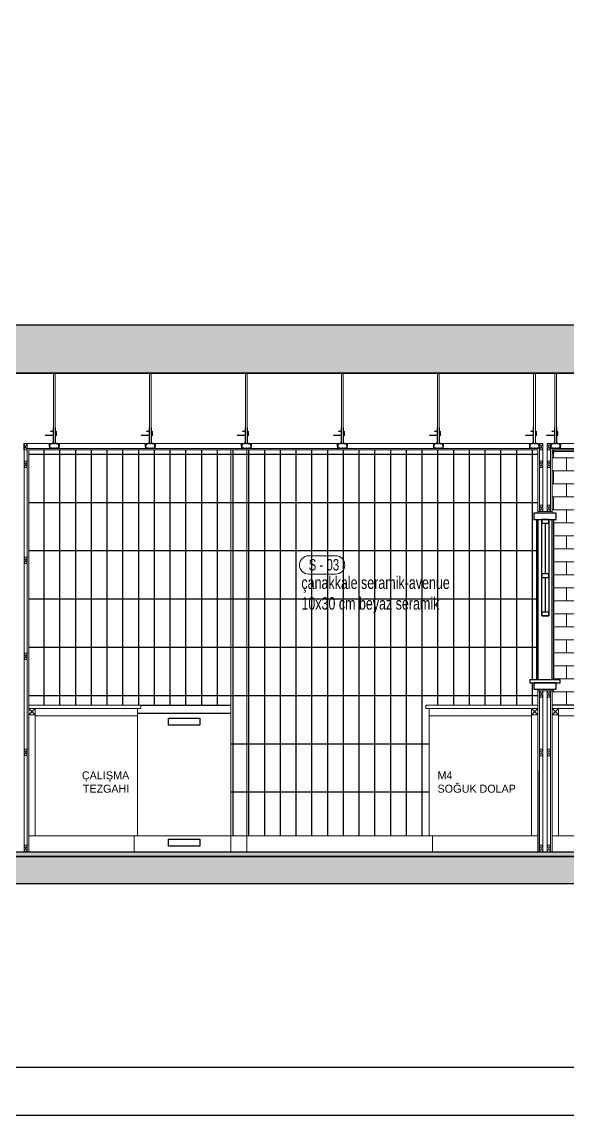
# Model space of a CAD drawing. Header units: millimetres. Extents: x 106699 to 122058, y 158555 to 162844.
# Drawn here: x 107446 to 107787, y 159502 to 160185 of the extents above; entities that cross this region are included whole.
import ezdxf

# ---------------------------------------------------------------- set-up
doc = ezdxf.new("R2010")
doc.units = ezdxf.units.MM
for name, color, linetype, lineweight in [('0-LNS-VLG', 9, 'Continuous', 0), ('2-SPS-ALC', 3, 'Continuous', 0), ('300_Z4_STR_F03$0$AUDIT_D_220920114151-103', 251, 'Continuous', 5), ('ahsap gorunus arka kalın', 43, 'Continuous', 9), ('ahsap kesit on', 40, 'Continuous', 20), ('no3_kutuprofil kesit', 74, 'Continuous', 18), ('no3_mermer kesit', 21, 'Continuous', 15), ('no3_paslanmaz gorunus arka', 173, 'Continuous', 9), ('no3_paslanmaz kesit arka', 145, 'Continuous', 13), ('no3_tefriş ön kalın', 192, 'Continuous', 20), ('no3_yazı tefriş', 152, 'Continuous', 0)]:
    doc.layers.add(name, color=color, linetype=linetype, lineweight=lineweight)
for name, color, linetype in [('2-SPC-STC-AsmaTavan', 3, 'Continuous'), ('3-OPN-GLS', 4, 'Continuous'), ('300_Z4_STR_F03$0$2-SPS-RCN', 2, 'Continuous'), ('S2000-002 Çizgi', 7, 'Continuous')]:
    doc.layers.add(name, color=color, linetype=linetype)
doc.layers.add('area', color=200, linetype='Continuous', plot=False)
doc.styles.add('finish schedule$0$SIMPLEX', font='simplex.shx', dxfattribs={"width": 0.75, "height": 2.5})
doc.styles.get("Standard").update_dxf_attribs({"font": 'arial.ttf'})

# ---------------------------------------------------------------- blocks, each defined once
blk = doc.blocks.new('Layout1')
at = {"layer": 'area'}
for points in [[(0, 1485), (0, 0), (2100, 0), (2100, 1485)], [(25.54, 1459.46), (25.54, 25.54), (2074.46, 25.54), (2074.46, 1459.46)]]:
    blk.add_lwpolyline(points, close=True, dxfattribs=at)
blk = doc.blocks.new('corncei')
at = {"linetype": 'Continuous'}
h = blk.add_hatch(color=254, dxfattribs=at)
h.dxf.hatch_style = 1
h.paths.add_polyline_path([(115776, 159996.47), (115776, 159994.47), (115775, 159994.47), (115775, 159996.47)])
at = {"layer": 'no3_tefriş ön kalın', "color": 6}
blk.add_lwpolyline([(115776, 159996.47), (115776, 159994.47), (115775, 159994.47), (115775, 159996.47), (115776, 159996.47)], dxfattribs=at)
blk = doc.blocks.new('*U66')
at = {"layer": '2-SPS-ALC'}
h = blk.add_hatch(color=256, dxfattribs=at)
h.dxf.hatch_style = 1
edge = h.paths.add_edge_path()
edge.add_arc((2.7, 2.4), 0.1, 0, 180, ccw=False)
edge.add_line((2.8, 2.4), (2.8, 2.26))
edge.add_arc((2.78, 2.26), 0.025, -60, 0, ccw=False)
edge.add_arc((2.9, 2.04), 0.225, 120, 240)
edge.add_arc((2.78, 1.82), 0.025, 0, 60, ccw=False)
edge.add_line((2.8, 1.82), (2.8, 1.59))
edge.add_arc((2.78, 1.59), 0.025, 300, 360, ccw=False)
edge.add_arc((2.9, 1.37), 0.225, 120, 240)
edge.add_arc((2.78, 1.15), 0.025, 0, 60, ccw=False)
edge.add_line((2.8, 1.15), (2.8, 0.92))
edge.add_arc((2.78, 0.92), 0.025, -60, 0, ccw=False)
edge.add_arc((2.9, 0.7), 0.225, 120, 240)
edge.add_arc((2.78, 0.48), 0.025, 0, 60, ccw=False)
edge.add_line((2.8, 0.48), (2.8, 0.23))
edge.add_arc((2.78, 0.23), 0.025, -90, 0, ccw=False)
edge.add_line((2.78, 0.2), (2.21, 0.2))
edge.add_arc((2.21, 0.23), 0.025, 214.38843, 270, ccw=False)
edge.add_arc((2.01, 0.08), 0.225, 34.38843, 90)
edge.add_line((2.01, 0.31), (1.66, 0.31))
edge.add_arc((1.66, 0.08), 0.225, 90, 145.61157)
edge.add_arc((1.45, 0.23), 0.025, 270, 325.61157, ccw=False)
edge.add_line((1.45, 0.2), (0.22, 0.2))
edge.add_arc((0.22, 0.23), 0.025, 210, 270, ccw=False)
edge.add_arc((0, 0.1), 0.225, 30, 150)
edge.add_arc((-0.22, 0.23), 0.025, 270, 330, ccw=False)
edge.add_line((-0.22, 0.2), (-1.45, 0.2))
edge.add_arc((-1.45, 0.23), 0.025, 214.38843, 270, ccw=False)
edge.add_arc((-1.66, 0.08), 0.225, 34.38843, 90)
edge.add_line((-1.66, 0.31), (-2.01, 0.31))
edge.add_arc((-2.01, 0.08), 0.225, 90, 145.61157)
edge.add_arc((-2.21, 0.23), 0.025, 270, 325.61157, ccw=False)
edge.add_line((-2.21, 0.2), (-2.78, 0.2))
edge.add_arc((-2.78, 0.23), 0.025, 180, 270, ccw=False)
edge.add_line((-2.8, 0.23), (-2.8, 0.48))
edge.add_arc((-2.78, 0.48), 0.025, 120, 180, ccw=False)
edge.add_arc((-2.9, 0.7), 0.225, 300, 420)
edge.add_arc((-2.78, 0.92), 0.025, 180, 240, ccw=False)
edge.add_line((-2.8, 0.92), (-2.8, 1.15))
edge.add_arc((-2.78, 1.15), 0.025, 120, 180, ccw=False)
edge.add_arc((-2.9, 1.37), 0.225, 300, 420)
edge.add_arc((-2.78, 1.59), 0.025, 180, 240, ccw=False)
edge.add_line((-2.8, 1.59), (-2.8, 1.82))
edge.add_arc((-2.78, 1.82), 0.025, 120, 180, ccw=False)
edge.add_arc((-2.9, 2.04), 0.225, 300, 420)
edge.add_arc((-2.78, 2.26), 0.025, 180, 240, ccw=False)
edge.add_line((-2.8, 2.26), (-2.8, 2.4))
edge.add_arc((-2.7, 2.4), 0.1, 0, 180, ccw=False)
edge.add_line((-2.6, 2.4), (-2.4, 2.4))
edge.add_arc((-2.7, 2.4), 0.3, 0, 180)
edge.add_line((-3, 2.4), (-3, 2.26))
edge.add_arc((-2.78, 2.26), 0.225, 180, 240)
edge.add_arc((-2.9, 2.04), 0.025, -60, 60, ccw=False)
edge.add_arc((-2.78, 1.82), 0.225, 120, 180)
edge.add_line((-3, 1.82), (-3, 1.59))
edge.add_arc((-2.78, 1.59), 0.225, 180, 240)
edge.add_arc((-2.9, 1.37), 0.025, -60, 60, ccw=False)
edge.add_arc((-2.78, 1.15), 0.225, 120, 180)
edge.add_line((-3, 1.15), (-3, 0.92))
edge.add_arc((-2.78, 0.92), 0.225, 180, 240)
edge.add_arc((-2.9, 0.7), 0.025, -60, 60, ccw=False)
edge.add_arc((-2.78, 0.48), 0.225, 120, 180)
edge.add_line((-3, 0.48), (-3, 0.23))
edge.add_arc((-2.78, 0.23), 0.225, 180, 270)
edge.add_line((-2.78, 0), (-2.21, 0))
edge.add_arc((-2.21, 0.23), 0.225, 270, 325.61157)
edge.add_arc((-2.01, 0.08), 0.025, 90, 145.61157, ccw=False)
edge.add_line((-2.01, 0.11), (-1.66, 0.11))
edge.add_arc((-1.66, 0.08), 0.025, 34.38843, 90, ccw=False)
edge.add_arc((-1.45, 0.23), 0.225, 214.38843, 270)
edge.add_line((-1.45, 0), (-0.22, 0))
edge.add_arc((-0.22, 0.23), 0.225, 270, 330)
edge.add_arc((0, 0.1), 0.025, 30, 150, ccw=False)
edge.add_arc((0.22, 0.23), 0.225, 210, 270)
edge.add_line((0.22, 0), (1.45, 0))
edge.add_arc((1.45, 0.23), 0.225, 270, 325.61157)
edge.add_arc((1.66, 0.08), 0.025, 90, 145.61157, ccw=False)
edge.add_line((1.66, 0.11), (2.01, 0.11))
edge.add_arc((2.01, 0.08), 0.025, 34.38843, 90, ccw=False)
edge.add_arc((2.21, 0.23), 0.225, 214.38843, 270)
edge.add_line((2.21, 0), (2.78, 0))
edge.add_arc((2.78, 0.23), 0.225, 270, 360)
edge.add_line((3, 0.23), (3, 0.48))
edge.add_arc((2.78, 0.48), 0.225, 360, 420)
edge.add_arc((2.9, 0.7), 0.025, 120, 240, ccw=False)
edge.add_arc((2.78, 0.92), 0.225, 300, 360)
edge.add_line((3, 0.92), (3, 1.15))
edge.add_arc((2.78, 1.15), 0.225, 0, 60)
edge.add_arc((2.9, 1.37), 0.025, 120, 240, ccw=False)
edge.add_arc((2.78, 1.59), 0.225, 300, 360)
edge.add_line((3, 1.59), (3, 1.82))
edge.add_arc((2.78, 1.82), 0.225, 360, 420)
edge.add_arc((2.9, 2.04), 0.025, 120, 240, ccw=False)
edge.add_arc((2.78, 2.26), 0.225, 300, 360)
edge.add_line((3, 2.26), (3, 2.4))
edge.add_arc((2.7, 2.4), 0.3, 360, 540)
edge.add_arc((2.5, 2.4), 0.1, 180, 360)
at = {"layer": '0-LNS-VLG'}
for p, q in [((-0.58, 46.94), (-0.58, 2.73)), ((0.58, 46.94), (0.58, 2.73)), ((-0.73, 13.03), (-0.62, 13.03)), ((-0.62, 13.03), (-0.58, 13.03)), ((0.58, 13.03), (0.63, 13.03)), ((0.63, 13.03), (0.73, 13.03)), ((-1.5, 2.86), (-1.5, 2.96)), ((-0.73, 3.97), (-0.62, 3.97)), ((-0.58, 2.73), (0.58, 2.73)), ((0.73, 3.97), (0.63, 3.97)), ((1.5, 2.86), (1.5, 2.96))]:
    blk.add_line(p, q, dxfattribs=at)
for points in [[(-0.73, 7.95), (-5.43, 7.95), (-5.67, 8.2), (-0.73, 8.2)], [(-0.73, 10.7), (-2.37, 10.7), (-2.13, 10.45), (-0.73, 10.45)]]:
    blk.add_lwpolyline(points, dxfattribs=at)
for points in [[(-3.05, 2.73), (-3.05, 1.15), (-3.15, 1.15), (-3.15, 2.73), (-3.15, 2.75, -0.414214), (-2.95, 2.95), (-1.59, 2.95, 0.102435), (-1.43, 2.98, 0.277557), (-0.73, 3.97), (-0.73, 13.03)], [(-0.62, 13.03), (-0.62, 3.97, -0.279244), (-1.39, 2.89, -0.102435), (-1.59, 2.85), (-2.95, 2.85, 0.414214), (-3.05, 2.75), (-3.05, 2.73)], [(0.63, 13.03), (0.63, 3.97, 0.279244), (1.39, 2.89, 0.102435), (1.59, 2.85), (2.95, 2.85, -0.414214), (3.05, 2.75), (3.05, 2.73), (3.05, 1.15), (3.15, 1.15), (3.15, 2.73), (3.15, 2.75, 0.414214), (2.95, 2.95), (1.59, 2.95, -0.102435), (1.43, 2.98, -0.277557), (0.73, 3.97), (0.73, 13.03)], [(0.73, 7.95), (0.83, 7.95, 0.414214), (1.33, 8.45), (1.33, 10.2, 0.414214), (0.83, 10.7), (0.73, 10.7)], [(0.73, 8.2), (0.83, 8.2, 0.414214), (1.08, 8.45), (1.08, 10.2, 0.414214), (0.83, 10.45), (0.73, 10.45)]]:
    blk.add_lwpolyline(points, format="xyb", dxfattribs=at)
at = {"layer": '2-SPS-ALC'}
blk.add_lwpolyline([(2.6, 2.4, -1), (2.8, 2.4), (2.8, 2.26, -0.267949), (2.79, 2.23, 0.57735), (2.79, 1.85, -0.267949), (2.8, 1.82), (2.8, 1.59, -0.267949), (2.79, 1.56, 0.57735), (2.79, 1.18, -0.267949), (2.8, 1.15), (2.8, 0.92, -0.267949), (2.79, 0.89, 0.57735), (2.79, 0.51, -0.267949), (2.8, 0.48), (2.8, 0.23, -0.414214), (2.78, 0.2), (2.21, 0.2, -0.247529), (2.19, 0.21, 0.247529), (2.01, 0.31), (1.66, 0.31, 0.247529), (1.47, 0.21, -0.247529), (1.45, 0.2), (0.22, 0.2, -0.267949), (0.19, 0.21, 0.57735), (-0.19, 0.21, -0.267949), (-0.22, 0.2), (-1.45, 0.2, -0.247529), (-1.47, 0.21, 0.247529), (-1.66, 0.31), (-2.01, 0.31, 0.247529), (-2.19, 0.21, -0.247529), (-2.21, 0.2), (-2.78, 0.2, -0.414214), (-2.8, 0.23), (-2.8, 0.48, -0.267949), (-2.79, 0.51, 0.57735), (-2.79, 0.89, -0.267949), (-2.8, 0.92), (-2.8, 1.15, -0.267949), (-2.79, 1.18, 0.57735), (-2.79, 1.56, -0.267949), (-2.8, 1.59), (-2.8, 1.82, -0.267949), (-2.79, 1.85, 0.57735), (-2.79, 2.23, -0.267949), (-2.8, 2.26), (-2.8, 2.4, -1), (-2.6, 2.4), (-2.4, 2.4, 1), (-3, 2.4), (-3, 2.26, 0.267949), (-2.89, 2.06, -0.57735), (-2.89, 2.02, 0.267949), (-3, 1.82), (-3, 1.59, 0.267949), (-2.89, 1.39, -0.57735), (-2.89, 1.35, 0.267949), (-3, 1.15), (-3, 0.92, 0.267949), (-2.89, 0.72, -0.57735), (-2.89, 0.68, 0.267949), (-3, 0.48), (-3, 0.23, 0.414214), (-2.78, 0), (-2.21, 0, 0.247529), (-2.03, 0.1, -0.247529), (-2.01, 0.11), (-1.66, 0.11, -0.247529), (-1.64, 0.1, 0.247529), (-1.45, 0), (-0.22, 0, 0.267949), (-0.02, 0.11, -0.57735), (0.02, 0.11, 0.267949), (0.22, 0), (1.45, 0, 0.247529), (1.64, 0.1, -0.247529), (1.66, 0.11), (2.01, 0.11, -0.247529), (2.03, 0.1, 0.247529), (2.21, 0), (2.78, 0, 0.414214), (3, 0.23), (3, 0.48, 0.267949), (2.89, 0.68, -0.57735), (2.89, 0.72, 0.267949), (3, 0.92), (3, 1.15, 0.267949), (2.89, 1.35, -0.57735), (2.89, 1.39, 0.267949), (3, 1.59), (3, 1.82, 0.267949), (2.89, 2.02, -0.57735), (2.89, 2.06, 0.267949), (3, 2.26), (3, 2.4, 1), (2.4, 2.4, 1)], format="xyb", close=True, dxfattribs=at)
blk = doc.blocks.new('A$C44c2e534')
at = {"layer": 'ahsap gorunus arka kalın'}
for p, q in [((4, 10, 0.01), (4, 89.5, 0.13)), ((67.92, 85, 0.13), (4, 85, 0.13)), ((5, 10, 0.13), (65, 10, 0.13))]:
    blk.add_line(p, q, dxfattribs=at)
at = {"layer": 'ahsap gorunus arka kalın', "elevation": 0}
blk.add_lwpolyline([(0, 10), (67.92, 10), (67.92, 89.5), (0, 89.5)], close=True, dxfattribs=at)
at = {"layer": 'ahsap kesit on'}
blk.add_line((67.5, 89.5, 0.13), (65.5, 89.5, 0.13), dxfattribs=at)
at = {"layer": 'ahsap kesit on', "elevation": 0}
blk.add_lwpolyline([(0, 10), (65.92, 10), (65.92, 0), (0, 0)], close=True, dxfattribs=at)
at = {"layer": 'no3_mermer kesit', "elevation": 0.13}
blk.add_lwpolyline([(70, 89.5), (0, 89.5), (0, 91.5), (69.7, 91.5), (70, 91.2)], close=True, dxfattribs=at)
at = {"layer": 'no3_paslanmaz gorunus arka', "color": 252, "elevation": 0.13}
blk.add_lwpolyline([(0, 89.5), (0, 85.5), (4, 85.5), (4, 89.5), (0, 89.5), (4, 85.5), (4, 89.5), (0, 85.5)], dxfattribs=at)
at = {"layer": 'no3_paslanmaz kesit arka'}
blk.add_line((0, 89.5, 0.13), (67.5, 89.5, 0.13), dxfattribs=at)
at = {"layer": 'no3_yazı tefriş', "color": 3, "insert": (62.75, 50.21, 0), "char_height": 5, "width": 50.1078, "attachment_point": 3}
blk.add_mtext('{\\fManrope Light|b0|i0|c162|p2;S7^JSO}Ğ{\\fManrope Light|b0|i0|c162|p2;UK DOLAP}', dxfattribs=at)
blk = doc.blocks.new('tezgah')
blk.add_wipeout([(115114.46, 159745.42), (115114.46, 159755.42), (115112.46, 159755.42), (115112.46, 159834.92), (115110.38, 159834.92), (115110.38, 159836.62), (115110.68, 159836.92), (115180.38, 159836.92), (115180.38, 159755.42), (115178.38, 159755.42), (115178.38, 159745.42)]).translate(0, 0, 0).dxf.layer = 'S2000-002 Çizgi'
at = {"layer": 'ahsap gorunus arka kalın'}
for p, q in [((115176.38, 159755.42, 0.01), (115176.38, 159834.92, 0.13)), ((115112.46, 159830.42, 0.13), (115176.38, 159830.42, 0.13)), ((115175.38, 159755.42, 0.13), (115115.38, 159755.42, 0.13))]:
    blk.add_line(p, q, dxfattribs=at)
at = {"layer": 'ahsap gorunus arka kalın', "elevation": 0}
blk.add_lwpolyline([(115180.38, 159755.42), (115112.46, 159755.42), (115112.46, 159834.92), (115180.38, 159834.92)], close=True, dxfattribs=at)
at = {"layer": 'ahsap kesit on'}
blk.add_line((115112.88, 159834.92, 0.13), (115114.88, 159834.92, 0.13), dxfattribs=at)
at = {"layer": 'ahsap kesit on', "elevation": 0}
blk.add_lwpolyline([(115180.38, 159755.42), (115114.46, 159755.42), (115114.46, 159745.42), (115180.38, 159745.42)], close=True, dxfattribs=at)
at = {"layer": 'no3_mermer kesit', "elevation": 0.13}
blk.add_lwpolyline([(115110.38, 159834.92), (115180.38, 159834.92), (115180.38, 159836.92), (115110.68, 159836.92), (115110.38, 159836.62)], close=True, dxfattribs=at)
at = {"layer": 'no3_paslanmaz gorunus arka', "color": 252, "elevation": 0.13}
blk.add_lwpolyline([(115180.38, 159834.92), (115180.38, 159830.92), (115176.38, 159830.92), (115176.38, 159834.92), (115180.38, 159834.92), (115176.38, 159830.92), (115176.38, 159834.92), (115180.38, 159830.92)], dxfattribs=at)
at = {"layer": 'no3_paslanmaz kesit arka'}
blk.add_line((115180.38, 159834.92, 0.13), (115112.88, 159834.92, 0.13), dxfattribs=at)
at = {"layer": 'no3_yazı tefriş', "color": 3, "insert": (115117.63, 159795.62, 0), "char_height": 5, "width": 50.1078, "attachment_point": 1}
blk.add_mtext('{\\fManrope Light|b0|i0|c162|p2;M4^JSO}Ğ{\\fManrope Light|b0|i0|c162|p2;UK DOLAP}', dxfattribs=at)

msp = doc.modelspace()

# ---------------------------------------------------------------- hatches: boundary and pattern name
at = {"layer": '300_Z4_STR_F03$0$AUDIT_D_220920114151-103', "true_color": 0x303030}
h = msp.add_hatch(color=250, dxfattribs=at)
h.dxf.hatch_style = 1
h.paths.add_polyline_path([(107053.39, 159965.32), (108224.03, 159965.32), (108224.51, 159965.32), (108710.88, 159965.32), (108710.88, 159995.32), (107053.39, 159995.32)])
h.paths.add_polyline_path([(108729.4, 159646.32), (107474.03, 159646.32), (107474.03, 159646.32), (107414.03, 159646.32), (107414.03, 159646.32), (107184.03, 159646.32), (107144.03, 159646.32), (107053.39, 159646.32), (107053.39, 159663.32), (108729.4, 159663.32)])
h.paths.add_polyline_path([(108729.4, 159660.32), (109087.39, 159660.32), (109087.39, 159646.32), (108729.4, 159646.32)])
at = {"layer": 'ahsap gorunus arka kalın', "true_color": 0xc3d8cc}
h = msp.add_hatch(dxfattribs=at)
h.set_pattern_fill('AR-B816', color=254, scale=0.04)
h.set_pattern_definition([(0, (-7412.203, -79.098), (0, 8.128), []), (90, (-7412.203, -79.098), (-8.128, 8.128), [8.128, -8.128])])
h.paths.add_polyline_path([(107848.19, 159676.32), (107927.59, 159676.32), (107927.59, 159916.37), (107848.19, 159916.37)])
h.paths.add_polyline_path([(107848.19, 159916.37), (107777.99, 159916.37), (107777.99, 159915.37), (107776.99, 159915.37), (107776.99, 159867.82), (107779.49, 159867.82), (107779.49, 159863.82), (107777.99, 159863.82), (107777.99, 159773.82), (107781.99, 159773.82), (107781.99, 159771.82), (107779.49, 159771.82), (107779.49, 159767.82), (107776.99, 159767.82), (107776.99, 159757.82), (107846.69, 159757.82), (107846.99, 159757.52), (107846.99, 159755.82), (107844.92, 159755.82), (107844.92, 159676.32), (107848.19, 159676.32)])
at = {"layer": 'S2000-002 Çizgi', "true_color": 0x7a7a7a}
h = msp.add_hatch(dxfattribs=at)
h.set_pattern_fill('LINE', color=8, scale=9.5)
h.set_pattern_definition([(0, (-7412.203, -429.098), (0, 30.1625), [])])
h.paths.add_polyline_path([(107765.68, 159771.82), (107763.18, 159771.82), (107763.18, 159773.82), (107767.18, 159773.82), (107767.18, 159863.82), (107765.68, 159863.82), (107765.68, 159867.82), (107768.17, 159867.82), (107768.17, 159867.82), (107768.17, 159917.37), (107586.22, 159917.37), (107586.22, 159676.32), (107768.19, 159676.32), (107768.18, 159767.82), (107765.68, 159767.82)])
h.paths.add_polyline_path([(107586.22, 159917.37), (107576.22, 159917.37), (107576.22, 159676.32), (107586.22, 159676.32)])
h.paths.add_polyline_path([(107517.94, 159676.32), (107517.94, 159755.82), (107520.02, 159755.82), (107520.02, 159757.52), (107519.72, 159757.82), (107576.22, 159757.82), (107576.22, 159917.37), (107519.02, 159917.37), (107450.02, 159917.37), (107450.02, 159676.32)])
h.paths.add_polyline_path([(107376.54, 159726.32), (107376.54, 159701.32), (107306.54, 159701.32), (107306.54, 159726.32)])
h.paths.add_polyline_path([(107379.84, 159676.32), (107379.84, 159866.32), (107441.19, 159866.32), (107441.19, 159676.32), (107441.22, 159676.32), (107441.19, 159917.37), (107372.19, 159917.37), (107087.66, 159917.37), (107087.66, 159676.32), (107148.69, 159676.32), (107148.69, 159866.32), (107301.09, 159866.32), (107301.09, 159676.32)])
h = msp.add_hatch(dxfattribs=at)
h.set_pattern_fill('LINE', color=8, scale=3.1, angle=90)
h.set_pattern_definition([(90, (-7412.203, -79.098), (-9.8425, 6e-16), [])])
h.paths.add_polyline_path([(107765.68, 159771.82), (107763.18, 159771.82), (107763.18, 159773.82), (107767.18, 159773.82), (107767.18, 159863.82), (107765.68, 159863.82), (107765.68, 159867.82), (107768.17, 159867.82), (107768.17, 159867.82), (107768.17, 159917.37), (107586.22, 159917.37), (107586.22, 159676.32), (107768.19, 159676.32), (107768.18, 159767.82), (107765.68, 159767.82)])
h.paths.add_polyline_path([(107586.22, 159917.37), (107576.22, 159917.37), (107576.22, 159676.32), (107586.22, 159676.32)])
h.paths.add_polyline_path([(107517.94, 159676.32), (107517.94, 159755.82), (107520.02, 159755.82), (107520.02, 159757.52), (107519.72, 159757.82), (107576.22, 159757.82), (107576.22, 159917.37), (107519.02, 159917.37), (107450.02, 159917.37), (107450.02, 159676.32)])
h.paths.add_polyline_path([(107376.54, 159726.32), (107376.54, 159701.32), (107306.54, 159701.32), (107306.54, 159726.32)])
h.paths.add_polyline_path([(107379.84, 159676.32), (107379.84, 159866.32), (107441.19, 159866.32), (107441.19, 159676.32), (107441.22, 159676.32), (107441.19, 159917.37), (107372.19, 159917.37), (107087.66, 159917.37), (107087.66, 159676.32), (107148.69, 159676.32), (107148.69, 159866.32), (107301.09, 159866.32), (107301.09, 159676.32)])
h = msp.add_hatch(color=8, dxfattribs=at)
h.dxf.hatch_style = 1
h.paths.add_polyline_path([(108729.4, 159663.32), (108729.4, 159660.32), (109087.39, 159660.32), (109087.39, 159663.32)])
h.paths.add_polyline_path([(108698.4, 159666.32), (107084.66, 159666.32), (107084.66, 159663.32), (108698.4, 159663.32)])

# ---------------------------------------------------------------- linework, layer by layer
at = {"layer": '3-OPN-GLS'}
for p, q in [((107772.79, 159839.94), (107772.79, 159871.58)), ((107772.79, 159816.05), (107772.79, 159837.7))]:
    msp.add_line(p, q, dxfattribs=at)
at = {"layer": '300_Z4_STR_F03$0$2-SPS-RCN'}
for points in [[(107053.39, 159965.32), (108224.03, 159965.32), (108224.51, 159965.32), (108710.88, 159965.32), (108710.88, 159995.32), (107053.39, 159995.32)], [(108698.4, 159663.32), (107084.66, 159663.32), (107084.66, 159666.32), (108698.4, 159666.32)]]:
    msp.add_lwpolyline(points, close=True, dxfattribs=at)
msp.add_lwpolyline([(108729.4, 159646.32), (107474.03, 159646.32), (107474.03, 159646.32), (107414.03, 159646.32), (107414.03, 159646.32), (107184.03, 159646.32), (107184.03, 159646.32), (107144.03, 159646.32), (107053.39, 159646.32), (107053.39, 159663.32), (108729.4, 159663.32), (108729.4, 159646.32)], dxfattribs=at)
at = {"layer": 'ahsap kesit on'}
for p, q in [((107576.22, 159917.37), (107576.22, 159666.32)), ((107586.22, 159666.32), (107586.22, 159917.37)), ((107776.99, 159878.82), (107768.17, 159878.82)), ((107776.99, 159877.82), (107768.17, 159877.82)), ((107776.99, 159767.82), (107768.18, 159767.82)), ((107768.18, 159766.82, 0), (107776.99, 159766.82)), ((107768.18, 159676.32), (107450.02, 159676.32)), ((107776.99, 159676.32), (108340.84, 159676.32))]:
    msp.add_line(p, q, dxfattribs=at)
at = {"layer": 'ahsap kesit on', "elevation": 0.03}
for points in [[(107771.17, 159878.82), (107771.17, 159921.37), (107519.09, 159921.37), (107447.02, 159921.37), (107447.02, 159666.37)], [(108039.32, 159921.37), (108039.32, 159905.32), (107967.47, 159905.32), (107967.47, 159921.37), (107773.99, 159921.37), (107773.99, 159878.82)], [(107771.19, 159666.32), (107771.18, 159766.82)], [(107773.99, 159666.32), (107773.99, 159766.82)]]:
    msp.add_lwpolyline(points, dxfattribs=at)
at = {"layer": 'ahsap kesit on'}
for points in [[(107769.17, 159878.82), (107769.17, 159918.37), (107519.02, 159918.37), (107449.02, 159918.37), (107449.02, 159666.37)], [(107768.17, 159877.82), (107768.17, 159917.37), (107519.02, 159917.37), (107450.02, 159917.37), (107450.02, 159666.37)], [(108042.4, 159911.37), (108042.4, 159902.32), (107964.4, 159902.32), (107964.4, 159918.37), (107775.99, 159918.37), (107775.99, 159878.82)], [(108043.4, 159901.32), (107963.4, 159901.32), (107963.4, 159917.37), (107776.99, 159917.37), (107776.99, 159877.82)], [(107768.19, 159666.32), (107768.18, 159767.82)], [(107769.19, 159666.32), (107769.18, 159766.82)], [(107775.99, 159666.32), (107775.99, 159766.82)], [(107776.99, 159666.32), (107776.99, 159767.82)]]:
    msp.add_lwpolyline(points, dxfattribs=at)
at = {"layer": 'no3_kutuprofil kesit'}
for points, elevation in [([(107448.99, 159917.37), (107448.99, 159921.37), (107446.99, 159921.37), (107446.99, 159917.37), (107448.99, 159917.37), (107446.99, 159921.37), (107448.99, 159921.37), (107446.99, 159917.37)], 0.03), ([(107771.19, 159917.37), (107771.19, 159921.37), (107769.19, 159921.37), (107769.19, 159917.37), (107771.19, 159917.37), (107769.19, 159921.37), (107771.19, 159921.37), (107769.19, 159917.37)], 0.03), ([(107775.99, 159917.37), (107775.99, 159921.37), (107773.99, 159921.37), (107773.99, 159917.37), (107775.99, 159917.37), (107773.99, 159921.37), (107775.99, 159921.37), (107773.99, 159917.37)], 0.03), ([(107449.02, 159906.37), (107449.02, 159910.37), (107447.02, 159910.37), (107447.02, 159906.37), (107449.02, 159906.37), (107447.02, 159910.37), (107449.02, 159910.37), (107447.02, 159906.37)], 6.15), ([(107771.19, 159906.4), (107771.19, 159910.4), (107769.19, 159910.4), (107769.19, 159906.4), (107771.19, 159906.4), (107769.19, 159910.4), (107771.19, 159910.4), (107769.19, 159906.4)], 6.15), ([(107775.99, 159906.4), (107775.99, 159910.4), (107773.99, 159910.4), (107773.99, 159906.4), (107775.99, 159906.4), (107773.99, 159910.4), (107775.99, 159910.4), (107773.99, 159906.4)], 6.15), ([(107775.99, 159878.82), (107775.99, 159882.82), (107773.99, 159882.82), (107773.99, 159878.82), (107775.99, 159878.82), (107773.99, 159882.82), (107775.99, 159882.82), (107773.99, 159878.82)], 0), ([(107449.02, 159846.37), (107449.02, 159850.37), (107447.02, 159850.37), (107447.02, 159846.37), (107449.02, 159846.37), (107447.02, 159850.37), (107449.02, 159850.37), (107447.02, 159846.37)], 6.15), ([(107449.02, 159786.37), (107449.02, 159790.37), (107447.02, 159790.37), (107447.02, 159786.37), (107449.02, 159786.37), (107447.02, 159790.37), (107449.02, 159790.37), (107447.02, 159786.37)], 6.15), ([(107775.99, 159762.82), (107775.99, 159766.82), (107773.99, 159766.82), (107773.99, 159762.82), (107775.99, 159762.82), (107773.99, 159766.82), (107775.99, 159766.82), (107773.99, 159762.82)], 0), ([(107449.02, 159726.37), (107449.02, 159730.37), (107447.02, 159730.37), (107447.02, 159726.37), (107449.02, 159726.37), (107447.02, 159730.37), (107449.02, 159730.37), (107447.02, 159726.37)], 6.15), ([(107771.19, 159726.32), (107771.19, 159730.32), (107769.19, 159730.32), (107769.19, 159726.32), (107771.19, 159726.32), (107769.19, 159730.32), (107771.19, 159730.32), (107769.19, 159726.32)], 6.15), ([(107775.99, 159726.32), (107775.99, 159730.32), (107773.99, 159730.32), (107773.99, 159726.32), (107775.99, 159726.32), (107773.99, 159730.32), (107775.99, 159730.32), (107773.99, 159726.32)], 6.15), ([(107449.02, 159666.37), (107449.02, 159670.37), (107447.02, 159670.37), (107447.02, 159666.37), (107449.02, 159666.37), (107447.02, 159670.37), (107449.02, 159670.37), (107447.02, 159666.37)], 6.15), ([(107771.19, 159666.32), (107771.19, 159670.32), (107769.19, 159670.32), (107769.19, 159666.32), (107771.19, 159666.32), (107769.19, 159670.32), (107771.19, 159670.32), (107769.19, 159666.32)], 6.15), ([(107775.99, 159666.32), (107775.99, 159670.32), (107773.99, 159670.32), (107773.99, 159666.32), (107775.99, 159666.32), (107773.99, 159670.32), (107775.99, 159670.32), (107773.99, 159666.32)], 6.15)]:
    msp.add_lwpolyline(points, dxfattribs=dict(at, elevation=elevation))
for points in [[(107771.19, 159878.82), (107771.19, 159882.82), (107769.19, 159882.82), (107769.19, 159878.82), (107771.19, 159878.82), (107769.19, 159882.82), (107771.19, 159882.82), (107769.19, 159878.82)], [(107771.19, 159762.82), (107771.19, 159766.82), (107769.19, 159766.82), (107769.19, 159762.82), (107771.19, 159762.82), (107769.19, 159766.82), (107771.19, 159766.82), (107769.19, 159762.82)]]:
    msp.add_lwpolyline(points, dxfattribs=at)
at = {"layer": 'no3_yazı tefriş', "lineweight": 9, "elevation": 0.21}
msp.add_lwpolyline([(107624.86, 159839.76, -1), (107624.86, 159851.23), (107641.76, 159851.23, -1), (107641.76, 159839.76)], format="xyb", close=True, dxfattribs=at)
at = {"layer": 'S2000-002 Çizgi'}
for p, q in [((108710.88, 159965.32), (107084.66, 159965.32)), ((107768.17, 159877.82), (107768.17, 159877.82)), ((107776.99, 159877.82), (107776.99, 159877.82)), ((107768.18, 159873.82), (107768.18, 159773.82)), ((107776.99, 159773.82), (107776.99, 159873.82)), ((107768.18, 159771.82), (107768.18, 159771.82)), ((107776.99, 159771.82), (107776.99, 159771.82))]:
    msp.add_line(p, q, dxfattribs=at)
at = {"layer": 'S2000-002 Çizgi', "color": 8, "true_color": 0x7a7a7a}
for p, q in [((107962.4, 159916.37), (107777.99, 159916.37)), ((107767.18, 159873.82), (107767.18, 159773.82)), ((107777.99, 159773.82), (107777.99, 159873.82))]:
    msp.add_line(p, q, dxfattribs=at)
at = {"layer": 'S2000-002 Çizgi'}
for points in [[(107765.68, 159873.82), (107779.49, 159873.82), (107779.49, 159877.82), (107765.68, 159877.82), (107765.68, 159873.82)], [(107763.18, 159771.82), (107781.99, 159771.82), (107781.99, 159773.82), (107763.18, 159773.82), (107763.18, 159771.82)], [(107765.68, 159767.82), (107779.49, 159767.82), (107779.49, 159771.82), (107765.68, 159771.82), (107765.68, 159767.82)]]:
    msp.add_lwpolyline(points, dxfattribs=at)
at = {"layer": 'S2000-002 Çizgi', "color": 8, "true_color": 0x7a7a7a}
msp.add_lwpolyline([(107774.99, 159813.82), (107770.58, 159813.82), (107770.58, 159873.82), (107774.99, 159873.82)], close=True, dxfattribs=at)
at = {"layer": 'S2000-002 Çizgi'}
for points in [[(107770.58, 159871.58), (107774.99, 159871.58), (107774.99, 159873.82), (107770.58, 159873.82)], [(107770.58, 159837.7), (107774.99, 159837.7), (107774.99, 159839.94), (107770.58, 159839.94)], [(107770.58, 159813.82), (107774.99, 159813.82), (107774.99, 159816.05), (107770.58, 159816.05)]]:
    msp.add_lwpolyline(points, close=True, dxfattribs=at)
at = {"layer": 'S2000-002 Çizgi', "color": 8, "true_color": 0x7a7a7a, "elevation": 0}
for points in [[(107537.3, 159749.82), (107556.86, 159749.82), (107556.86, 159745.47), (107537.3, 159745.47)], [(107537.3, 159674.2), (107556.86, 159674.2), (107556.86, 159669.86), (107537.3, 159669.86)]]:
    msp.add_lwpolyline(points, close=True, dxfattribs=at)

# ---------------------------------------------------------------- block references
at = {"xscale": 1.174797441050893, "yscale": 1.174797441050893, "zscale": 1.174797441050893}
msp.add_blockref('Layout1', (106699.08, 159501.7), dxfattribs=at)
at = {"layer": '2-SPC-STC-AsmaTavan'}
for p in [(107465.95, 159918.38, 0.03), (107525.95, 159918.38, 0.03), (107585.95, 159918.38, 0.03), (107645.95, 159918.38, 0.03), (107705.95, 159918.38, 0.03), (107765.95, 159918.38, 0.03), (107779.2, 159918.38, 0.03)]:
    msp.add_blockref('*U66', p, dxfattribs=at)
at = {"layer": 'S2000-002 Çizgi', "xscale": -1}
msp.add_blockref('corncei', (223552.99, -79.1), dxfattribs=at)
at = {"layer": 'S2000-002 Çizgi'}
msp.add_blockref('A$C44c2e534', (107776.99, 159666.32), dxfattribs=at)

# ---------------------------------------------------------------- texts
at = {"layer": 'no3_yazı tefriş', "lineweight": 9, "insert": (107624.86, 159849.2, 0.43), "char_height": 7.1462, "width": 90.8995, "attachment_point": 1, "style": 'finish schedule$0$SIMPLEX'}
msp.add_mtext('{\\fManrope Light|b0|i0|c162|p2;S - 03}', dxfattribs=at)
at = {"layer": 'no3_yazı tefriş', "lineweight": 9, "insert": (107620.35, 159838.31), "char_height": 7.77119, "attachment_point": 1, "style": 'finish schedule$0$SIMPLEX'}
msp.add_mtext_dynamic_manual_height_columns('{\\fManrope Light|b0|i0|c0|p2;çanakkale seramik-avenue\\P10x30 cm \\fManrope Light|b0|i0|c162|p2;beyaz\\fManrope Light|b0|i0|c0|p2; \\fManrope Light|b0|i0|c162|p2;seramik}', width=639.9597, gutter_width=250, heights=[0], dxfattribs=at)

# ---------------------------------------------------------------- next in the draw order: block references
at = {"layer": 'S2000-002 Çizgi'}
msp.add_blockref('tezgah', (-7412.2, -79.1), dxfattribs=at)

# ---------------------------------------------------------------- next in the draw order: wipeouts: each hides what was drawn before it
msp.add_wipeout([(107515.94, 159666.32), (107515.94, 159676.32), (107517.94, 159676.32), (107517.94, 159755.82), (107520.02, 159755.82), (107520.02, 159757.52), (107519.72, 159757.82), (107450.02, 159757.82), (107450.02, 159676.32), (107452.02, 159676.32), (107452.02, 159666.32)]).translate(0, 0, 0).dxf.layer = 'S2000-002 Çizgi'

# ---------------------------------------------------------------- next in the draw order: linework, layer by layer
at = {"layer": 'ahsap gorunus arka kalın'}
for p, q in [((107454.02, 159676.32, 0.01), (107454.02, 159755.82, 0.13)), ((107517.94, 159751.32, 0.13), (107454.02, 159751.32, 0.13)), ((107455.02, 159676.32, 0.13), (107515.02, 159676.32, 0.13))]:
    msp.add_line(p, q, dxfattribs=at)
at = {"layer": 'ahsap gorunus arka kalın', "elevation": 0}
msp.add_lwpolyline([(107450.02, 159676.32), (107517.94, 159676.32), (107517.94, 159755.82), (107450.02, 159755.82)], close=True, dxfattribs=at)
at = {"layer": 'ahsap kesit on'}
msp.add_line((107517.52, 159755.82, 0.13), (107515.52, 159755.82, 0.13), dxfattribs=at)
at = {"layer": 'ahsap kesit on', "elevation": 0}
msp.add_lwpolyline([(107450.02, 159676.32), (107515.94, 159676.32), (107515.94, 159666.32), (107450.02, 159666.32)], close=True, dxfattribs=at)
at = {"layer": 'no3_mermer kesit', "elevation": 0.13}
msp.add_lwpolyline([(107520.02, 159755.82), (107450.02, 159755.82), (107450.02, 159757.82), (107519.72, 159757.82), (107520.02, 159757.52)], close=True, dxfattribs=at)
at = {"layer": 'no3_paslanmaz gorunus arka', "color": 252, "elevation": 0.13}
msp.add_lwpolyline([(107450.02, 159755.82), (107450.02, 159751.82), (107454.02, 159751.82), (107454.02, 159755.82), (107450.02, 159755.82), (107454.02, 159751.82), (107454.02, 159755.82), (107450.02, 159751.82)], dxfattribs=at)
at = {"layer": 'no3_paslanmaz kesit arka'}
msp.add_line((107450.02, 159755.82, 0.13), (107517.52, 159755.82, 0.13), dxfattribs=at)
at = {"layer": 'S2000-002 Çizgi', "color": 8, "true_color": 0x7a7a7a}
for p, q in [((107517.94, 159752.82, 0), (107576.22, 159752.82)), ((107519.72, 159757.82, 0), (107576.22, 159757.82))]:
    msp.add_line(p, q, dxfattribs=at)

# ---------------------------------------------------------------- next in the draw order: texts
at = {"layer": 'no3_yazı tefriş', "color": 3, "insert": (107512.77, 159716.53, 0), "char_height": 5, "width": 50.1078, "attachment_point": 3}
msp.add_mtext('{\\fManrope Light|b0|i0|c162|p2;ÇALI}Ş{\\fManrope Light|b0|i0|c162|p2;MA ^JTEZGAHI}', dxfattribs=at)

doc.saveas('drawing.dxf')
